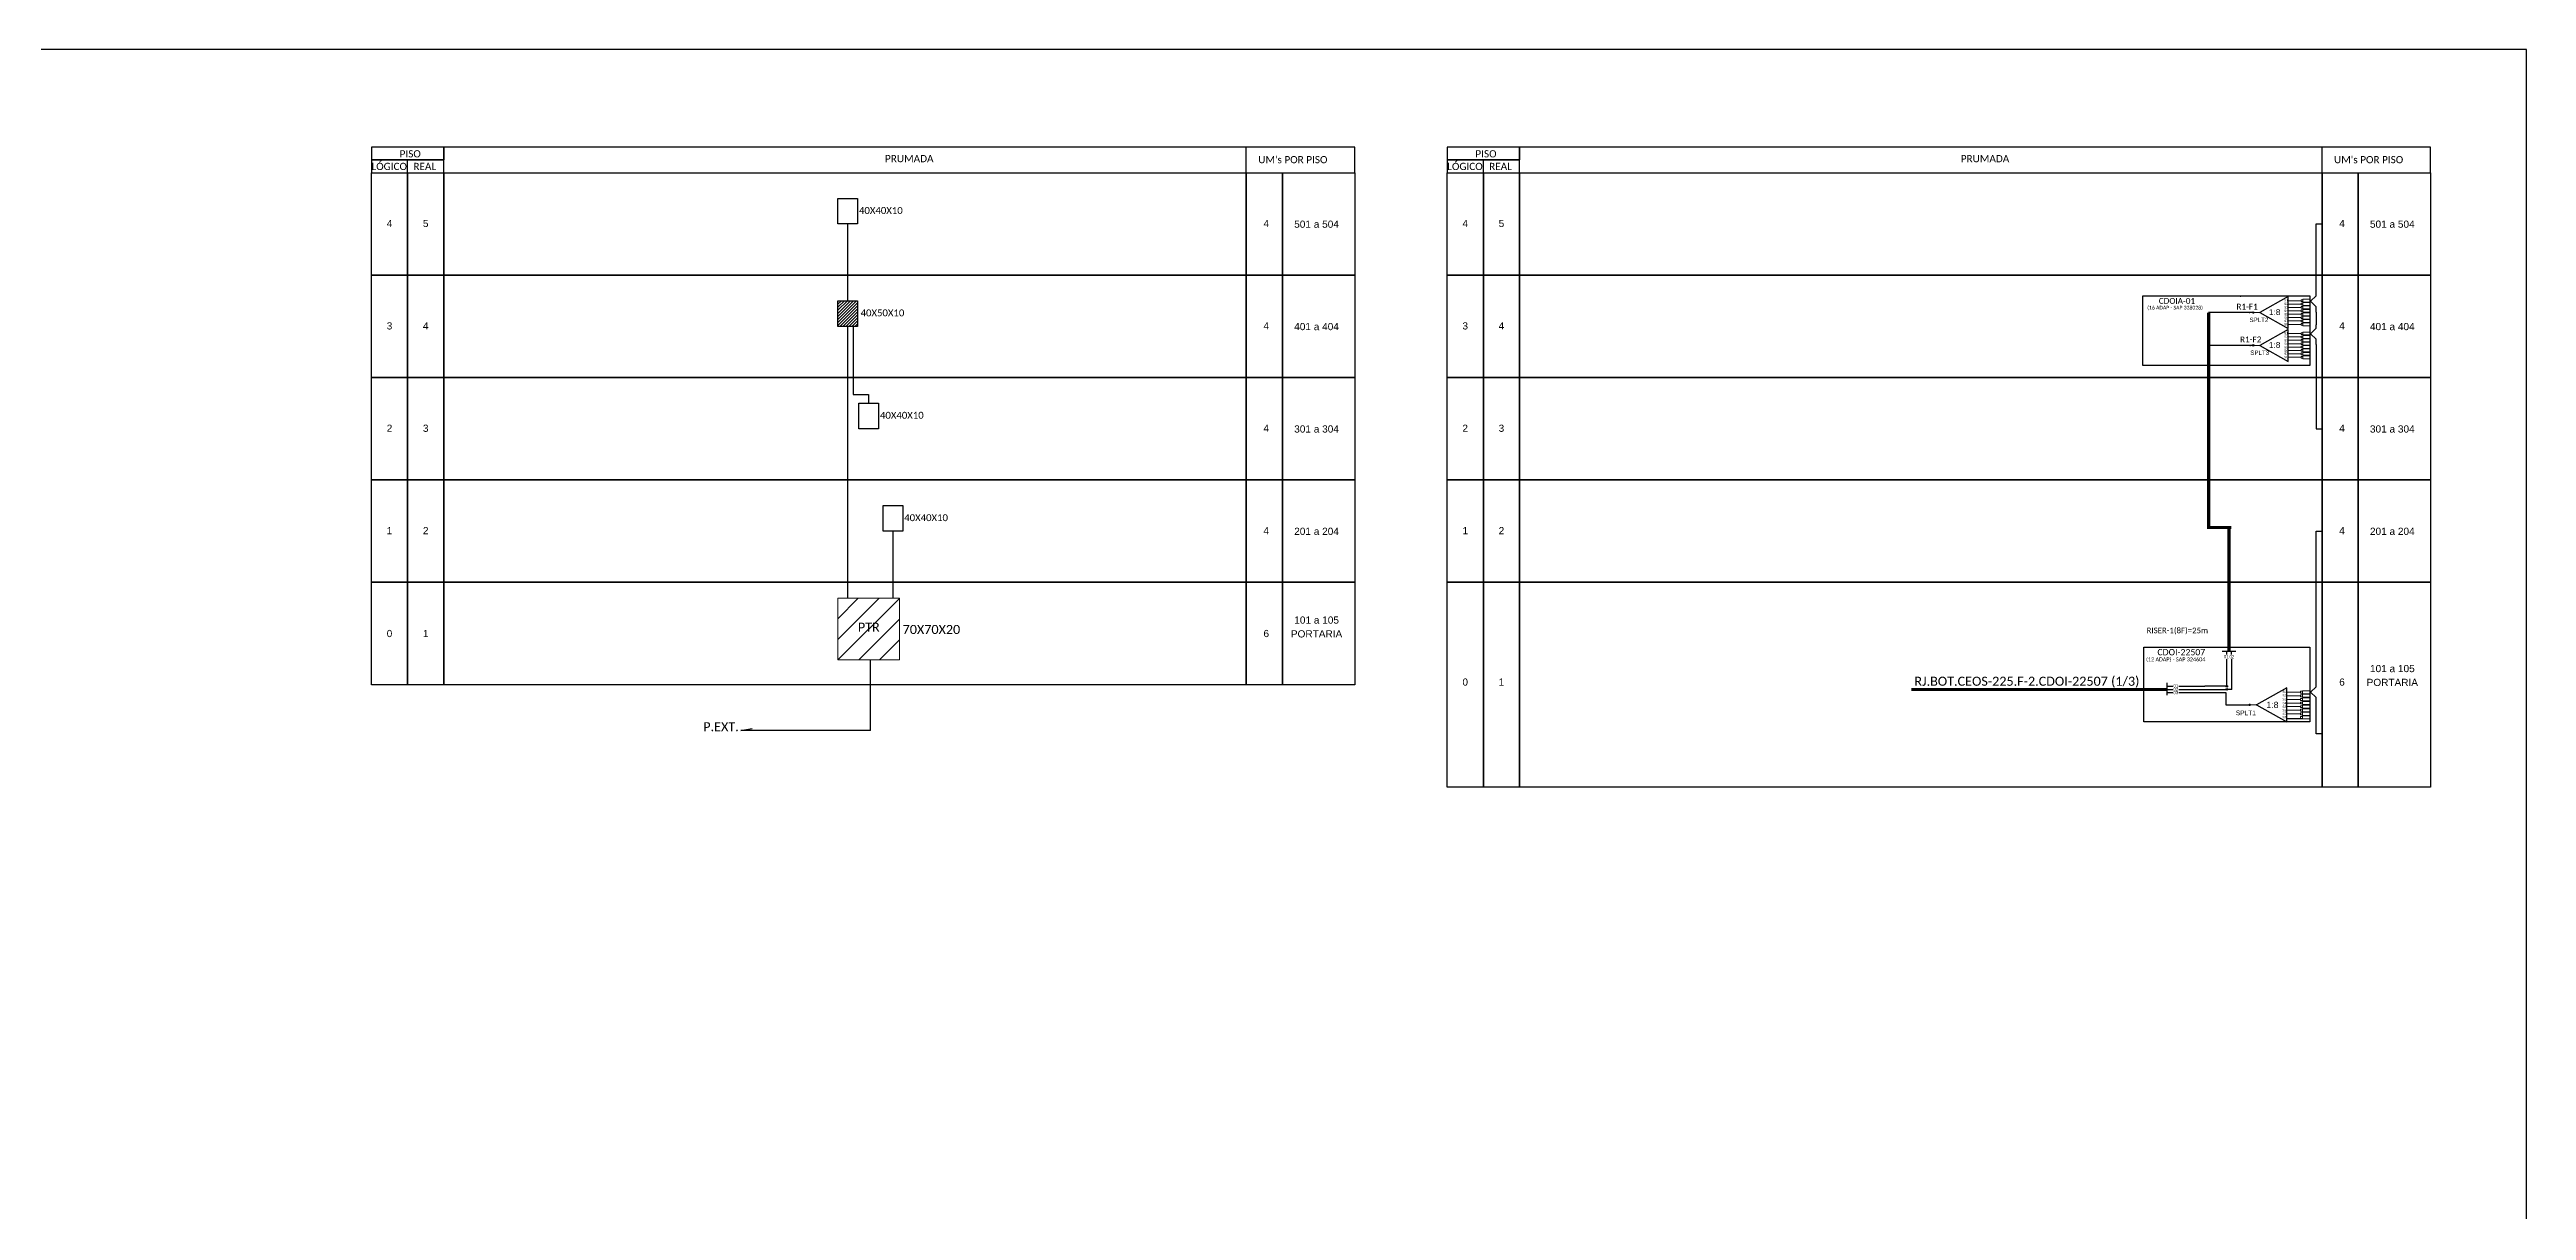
# Model space of a CAD drawing. Header units: metres. Extents: x -8.6 to 50.4, y -1.3 to 40.4.
# Drawn here: x 13.45 to 50.4, y 23.07 to 40.39 of the extents above; entities that cross this region are included whole.
import ezdxf
from ezdxf.enums import TextEntityAlignment as Align

# ---------------------------------------------------------------- set-up
doc = ezdxf.new("R2010")
doc.units = ezdxf.units.M
doc.layers.add('EXTRA', color=50, linetype='Continuous')
doc.styles.add('ARIAL', font='arial.ttf')
doc.styles.add('WMF-Calibri0', font='CALIBRI.TTF')

# ---------------------------------------------------------------- blocks, each defined once
blk = doc.blocks.new('SPLT_1-8_SC-APC')
at = {"color": 1, "lineweight": 0}
blk.add_lwpolyline([(-17.04, -7.55), (-19.26, -7.55)], dxfattribs=at)
at = {"color": 1}
blk.add_lwpolyline([(-7.37, -2.1), (-17.04, -7.55), (-7.37, -13), (-7.37, -2.1)], dxfattribs=at)
at = {"color": 3, "lineweight": 0}
for points in [[(-2.99, -3.51), (-7.37, -3.51)], [(-7.37, -4.66), (-2.99, -4.66)], [(-7.37, -5.82), (-2.99, -5.82)], [(-7.37, -6.97), (-2.99, -6.97)], [(-7.37, -8.12), (-2.99, -8.12)], [(-2.41, -3.02), (-2.41, -4)], [(-2.41, -3.02), (0, -3.02)], [(-2.41, -4), (0, -4)], [(-2.41, -4.17), (-2.41, -5.16)], [(-2.41, -4.17), (0, -4.17)], [(-2.41, -5.16), (0, -5.16)], [(-2.41, -5.32), (-2.41, -6.31)], [(-2.41, -5.32), (0, -5.32)], [(-2.41, -6.31), (0, -6.31)], [(-2.41, -6.48), (-2.41, -7.46)], [(-2.41, -6.48), (0, -6.48)], [(-2.41, -7.46), (0, -7.46)], [(-2.41, -7.63), (-2.41, -8.62)], [(-2.41, -7.63), (0, -7.63)], [(-7.37, -9.28), (-2.99, -9.28)], [(-7.37, -10.43), (-2.99, -10.43)], [(-7.37, -11.58), (-2.99, -11.58)], [(-2.41, -8.62), (0, -8.62)], [(-2.41, -8.78), (-2.41, -9.77)], [(-2.41, -8.78), (0, -8.78)], [(-2.41, -9.77), (0, -9.77)], [(-2.41, -9.94), (-2.41, -10.92)], [(-2.41, -9.94), (0, -9.94)], [(-2.41, -10.92), (0, -10.92)], [(-2.41, -11.09), (-2.41, -12.08)], [(-2.41, -11.09), (0, -11.09)], [(-2.41, -12.08), (0, -12.08)]]:
    blk.add_lwpolyline(points, dxfattribs=at)
for points in [[(-2.99, -3.22), (-2.41, -3.22), (-2.41, -3.8), (-2.99, -3.8)], [(-2.99, -4.38), (-2.41, -4.38), (-2.41, -4.95), (-2.99, -4.95)], [(-2.99, -5.53), (-2.41, -5.53), (-2.41, -6.1), (-2.99, -6.1)], [(-2.99, -6.68), (-2.41, -6.68), (-2.41, -7.26), (-2.99, -7.26)], [(-2.99, -7.84), (-2.41, -7.84), (-2.41, -8.41), (-2.99, -8.41)], [(-2.99, -8.99), (-2.41, -8.99), (-2.41, -9.56), (-2.99, -9.56)], [(-2.99, -10.14), (-2.41, -10.14), (-2.41, -10.72), (-2.99, -10.72)], [(-2.99, -11.3), (-2.41, -11.3), (-2.41, -11.87), (-2.99, -11.87)]]:
    blk.add_lwpolyline(points, close=True, dxfattribs=at)
at = {"color": 1, "style": 'ARIAL'}
for s, height, p in [('1:8', 2, (-13.91, -8.4)), ('S1', 0.75, (-8.74, -3.78)), ('S2', 0.75, (-8.74, -4.97)), ('S3', 0.75, (-8.74, -6.18)), ('S4', 0.75, (-8.74, -7.36)), ('S5', 0.75, (-8.74, -8.57)), ('S6', 0.75, (-8.74, -9.69)), ('S7', 0.75, (-8.74, -10.78)), ('S8', 0.75, (-8.74, -11.9))]:
    blk.add_text(s, height=height, dxfattribs=at).set_placement(p)
blk = doc.blocks.new('SPLITTER_')
blk.add_point((0, 0))
at = {"style": 'ARIAL', "flags": 4}
blk.add_attdef('SPLT', (0, -3.26), '', height=1.5, dxfattribs=at)
blk = doc.blocks.new('A$C415C251F')
at = {"color": 3}
blk.add_point((0, 0), dxfattribs=at)
blk = doc.blocks.new('LEG_CDOIA8_C-SPLT_DIR')
at = {"color": 3}
blk.add_blockref('A$C415C251F', (0, 0), dxfattribs=at)
at = {"color": 1, "style": 'WMF-Calibri0', "flags": 4}
blk.add_attdef('CDO', (-26.84, -2.61), '', height=2, dxfattribs=at)
blk.add_attdef('MODELO', text='', height=1.5, dxfattribs=at).set_placement((-22.23, -4.54), align=Align.CENTER)
at = {"style": 'ARIAL', "flags": 4}
blk.add_attdef('SPLITAGEM', text='', height=1.5, dxfattribs=at).set_placement((-18.36, -12.59), align=Align.CENTER)

msp = doc.modelspace()

# ---------------------------------------------------------------- hatches: boundary and pattern name
h = msp.add_hatch()
h.set_pattern_fill('ANSI31', color=1, scale=0.01, style=0)
h.set_pattern_definition([(45, (-46.865973, 14.128), (-0.02245064, 0.02245064), [])])
h.paths.add_polyline_path([(25.506, 36.644), (25.213, 36.644), (25.213, 36.262), (25.506, 36.262)])
h = msp.add_hatch(color=3)
h.dxf.hatch_style = 1
edge = h.paths.add_edge_path()
edge.add_arc((46.328, 36.468), 0.0112, 0, 360)
h = msp.add_hatch(color=3)
h.dxf.hatch_style = 1
edge = h.paths.add_edge_path()
edge.add_arc((46.328, 35.979), 0.0112, 0, 360)
h = msp.add_hatch(color=3)
h.dxf.hatch_style = 1
edge = h.paths.add_edge_path()
edge.add_arc((45.933, 30.891), 0.012, 0, 360)
h = msp.add_hatch(color=3)
h.dxf.hatch_style = 1
edge = h.paths.add_edge_path()
edge.add_arc((45.933, 30.845), 0.012, 0, 360)
h = msp.add_hatch(color=3)
h.dxf.hatch_style = 1
edge = h.paths.add_edge_path()
edge.add_arc((46.274, 30.615), 0.012, 0, 360)
at = {"layer": 'EXTRA'}
h = msp.add_hatch(dxfattribs=at)
h.set_pattern_fill('ANSI31', color=1, scale=1.7496)
h.set_pattern_definition([(45, (-876.00793, -236.51473), (-0.154644253, 0.154644253), [])])
h.paths.add_polyline_path([(26.133, 32.207), (25.211, 32.207), (25.211, 31.285), (26.133, 31.285)])
h.paths.add_polyline_path([(25.477, 31.672), (25.874, 31.672), (25.874, 31.874), (25.477, 31.874)], flags=24)

# ---------------------------------------------------------------- linework, layer by layer
at = {"color": 5}
for p, q in [((45.933, 31.364), (45.933, 31.369)), ((45.933, 30.891), (45.933, 31.298)), ((46.009, 30.844), (46.009, 31.299))]:
    msp.add_line(p, q, dxfattribs=at)
at = {"color": 3}
for p, q in [((45.039, 30.891), (45.126, 30.891)), ((45.216, 30.891), (45.606, 30.891))]:
    msp.add_line(p, q, dxfattribs=at)
at = {"color": 7}
msp.add_lwpolyline([(-8.635, -1.306), (50.403, -1.306), (50.403, 40.393), (-8.635, 40.393)], close=True, dxfattribs=at)
for points in [[(18.254, 38.745), (19.334, 38.745), (19.334, 38.937), (18.254, 38.937)], [(34.302, 38.745), (35.382, 38.745), (35.382, 38.937), (34.302, 38.937)], [(18.254, 38.553), (19.334, 38.553), (19.334, 38.745), (18.254, 38.745)], [(34.302, 38.553), (35.382, 38.553), (35.382, 38.745), (34.302, 38.745)]]:
    msp.add_lwpolyline(points, close=True)
for points in [[(19.334, 38.553), (32.926, 38.553), (32.926, 38.937), (19.334, 38.937), (19.334, 38.937), (19.334, 38.745)], [(31.306, 38.553), (31.306, 38.937)], [(35.382, 38.553), (48.974, 38.553), (48.974, 38.937), (35.382, 38.937), (35.382, 38.937), (35.382, 38.745)], [(47.354, 38.553), (47.354, 38.937)], [(18.794, 38.553), (18.794, 38.745)], [(34.842, 38.553), (34.842, 38.745)], [(47.265, 36.767), (47.265, 37.79), (47.355, 37.79)], [(45.921, 30.798), (45.921, 30.615), (46.218, 30.615)]]:
    msp.add_lwpolyline(points)
at = {"color": 0}
for points in [[(18.254, 38.553), (18.794, 38.553), (18.794, 37.026), (18.254, 37.026)], [(18.794, 38.553), (19.334, 38.553), (19.334, 37.026), (18.794, 37.026)], [(19.334, 38.553), (31.306, 38.553), (31.306, 37.026), (19.334, 37.026)], [(31.306, 38.553), (31.846, 38.553), (31.846, 37.026), (31.306, 37.026)], [(31.846, 38.553), (32.926, 38.553), (32.926, 37.026), (31.846, 37.026)], [(34.302, 38.553), (34.842, 38.553), (34.842, 37.026), (34.302, 37.026)], [(34.842, 38.553), (35.382, 38.553), (35.382, 37.026), (34.842, 37.026)], [(35.382, 38.553), (47.355, 38.553), (47.355, 37.026), (35.382, 37.026)], [(47.355, 38.553), (47.894, 38.553), (47.894, 37.026), (47.355, 37.026)], [(47.894, 38.553), (48.974, 38.553), (48.974, 37.026), (47.894, 37.026)], [(25.213, 38.171), (25.506, 38.171), (25.506, 37.79), (25.213, 37.79)], [(25.213, 38.171), (25.506, 38.171), (25.506, 37.79), (25.213, 37.79)], [(18.254, 37.026), (18.794, 37.026), (18.794, 35.498), (18.254, 35.498)], [(18.794, 37.026), (19.334, 37.026), (19.334, 35.498), (18.794, 35.498)], [(19.334, 37.026), (31.306, 37.026), (31.306, 35.498), (19.334, 35.498)], [(31.306, 37.026), (31.846, 37.026), (31.846, 35.498), (31.306, 35.498)], [(31.846, 37.026), (32.926, 37.026), (32.926, 35.498), (31.846, 35.498)], [(34.302, 37.026), (34.842, 37.026), (34.842, 35.498), (34.302, 35.498)], [(34.842, 37.026), (35.382, 37.026), (35.382, 35.498), (34.842, 35.498)], [(35.382, 37.026), (47.355, 37.026), (47.355, 35.498), (35.382, 35.498)], [(47.355, 37.026), (47.894, 37.026), (47.894, 35.498), (47.355, 35.498)], [(47.894, 37.026), (48.974, 37.026), (48.974, 35.498), (47.894, 35.498)], [(18.254, 35.498), (18.794, 35.498), (18.794, 33.97), (18.254, 33.97)], [(18.794, 35.498), (19.334, 35.498), (19.334, 33.97), (18.794, 33.97)], [(19.334, 35.498), (31.306, 35.498), (31.306, 33.97), (19.334, 33.97)], [(31.306, 35.498), (31.846, 35.498), (31.846, 33.97), (31.306, 33.97)], [(31.846, 35.498), (32.926, 35.498), (32.926, 33.97), (31.846, 33.97)], [(34.302, 35.498), (34.842, 35.498), (34.842, 33.97), (34.302, 33.97)], [(34.842, 35.498), (35.382, 35.498), (35.382, 33.97), (34.842, 33.97)], [(35.382, 35.498), (47.355, 35.498), (47.355, 33.97), (35.382, 33.97)], [(47.355, 35.498), (47.894, 35.498), (47.894, 33.97), (47.355, 33.97)], [(47.894, 35.498), (48.974, 35.498), (48.974, 33.97), (47.894, 33.97)], [(25.526, 35.116), (25.819, 35.116), (25.819, 34.734), (25.526, 34.734)], [(25.526, 35.116), (25.819, 35.116), (25.819, 34.734), (25.526, 34.734)], [(18.254, 33.97), (18.794, 33.97), (18.794, 32.443), (18.254, 32.443)], [(18.794, 33.97), (19.334, 33.97), (19.334, 32.443), (18.794, 32.443)], [(19.334, 33.97), (31.306, 33.97), (31.306, 32.443), (19.334, 32.443)], [(31.306, 33.97), (31.846, 33.97), (31.846, 32.443), (31.306, 32.443)], [(31.846, 33.97), (32.926, 33.97), (32.926, 32.443), (31.846, 32.443)], [(34.302, 33.97), (34.842, 33.97), (34.842, 32.443), (34.302, 32.443)], [(34.842, 33.97), (35.382, 33.97), (35.382, 32.443), (34.842, 32.443)], [(35.382, 33.97), (47.355, 33.97), (47.355, 32.443), (35.382, 32.443)], [(47.355, 33.97), (47.894, 33.97), (47.894, 32.443), (47.355, 32.443)], [(47.894, 33.97), (48.974, 33.97), (48.974, 32.443), (47.894, 32.443)], [(25.888, 33.588), (26.181, 33.588), (26.181, 33.206), (25.888, 33.206)], [(25.888, 33.588), (26.181, 33.588), (26.181, 33.206), (25.888, 33.206)], [(18.254, 32.443), (18.794, 32.443), (18.794, 30.915), (18.254, 30.915)], [(18.794, 32.443), (19.334, 32.443), (19.334, 30.915), (18.794, 30.915)], [(19.334, 32.443), (31.306, 32.443), (31.306, 30.915), (19.334, 30.915)], [(31.306, 32.443), (31.846, 32.443), (31.846, 30.915), (31.306, 30.915)], [(31.846, 32.443), (32.926, 32.443), (32.926, 30.915), (31.846, 30.915)], [(34.302, 32.443), (34.842, 32.443), (34.842, 29.387), (34.302, 29.387)], [(34.842, 32.443), (35.382, 32.443), (35.382, 29.387), (34.842, 29.387)], [(35.382, 32.443), (47.355, 32.443), (47.355, 29.387), (35.382, 29.387)], [(47.355, 32.443), (47.894, 32.443), (47.894, 29.387), (47.355, 29.387)], [(47.894, 32.443), (48.974, 32.443), (48.974, 29.387), (47.894, 29.387)]]:
    msp.add_lwpolyline(points, close=True, dxfattribs=at)
at = {"color": 3}
for points in [[(25.36, 36.644), (25.36, 37.79)], [(47.265, 36.5), (47.265, 36.555), (47.181, 36.637), (47.265, 36.718), (47.265, 36.767)], [(25.36, 32.207), (25.36, 36.262)], [(25.443, 36.262), (25.443, 35.247), (25.672, 35.247), (25.672, 35.116)], [(47.265, 36.016), (47.265, 36.072), (47.181, 36.153), (47.265, 36.235), (47.265, 36.284)], [(47.265, 36.476), (47.265, 36.5)], [(47.265, 36.476), (47.265, 36.284)], [(47.265, 35.992), (47.265, 36.016)], [(47.265, 35.992), (47.265, 34.734), (47.355, 34.734)], [(26.034, 33.206), (26.034, 32.207)], [(47.265, 31.45), (47.265, 33.206), (47.355, 33.206)], [(47.355, 30.18), (47.265, 30.181), (47.265, 30.722), (47.181, 30.804), (47.265, 30.885), (47.265, 31.45)], [(47.355, 31.449), (47.355, 31.449)], [(25.699, 30.232), (25.699, 31.285)], [(45.933, 30.891), (45.606, 30.891)], [(47.06, 30.404), (46.828, 30.404)], [(25.699, 30.232), (23.763, 30.232), (23.934, 30.264)]]:
    msp.add_lwpolyline(points, dxfattribs=at)
at = {"color": 1}
for points in [[(25.213, 36.644), (25.506, 36.644), (25.506, 36.262), (25.213, 36.262)], [(25.213, 36.644), (25.506, 36.644), (25.506, 36.262), (25.213, 36.262)], [(44.68, 36.719), (47.172, 36.719), (47.172, 35.676), (44.68, 35.676)], [(44.693, 31.476), (47.172, 31.476), (47.172, 30.361), (44.693, 30.361)]]:
    msp.add_lwpolyline(points, close=True, dxfattribs=at)
at = {"color": 5, "const_width": 0.0467}
for points in [[(45.662, 36.468), (45.662, 33.262), (46.003, 33.262)], [(45.966, 31.418), (45.966, 33.262)]]:
    msp.add_lwpolyline(points, dxfattribs=at)
at = {"color": 5}
for points in [[(46.328, 36.468), (45.662, 36.468)], [(46.328, 35.979), (45.662, 35.979)], [(45.862, 31.418), (46.004, 31.418)], [(45.933, 31.364), (45.933, 31.418)], [(46.005, 31.364), (46.005, 31.418)], [(46.005, 31.418), (46.066, 31.418)], [(46.009, 30.844), (45.945, 30.844)]]:
    msp.add_lwpolyline(points, dxfattribs=at)
at = {"color": 10, "lineweight": 0}
msp.add_lwpolyline([(25.211, 32.207), (26.133, 32.207), (26.133, 31.285), (25.211, 31.285)], close=True, dxfattribs=at)
at = {"color": 1, "const_width": 0.0467}
msp.add_lwpolyline([(41.227, 30.845), (45.039, 30.845)], dxfattribs=at)
at = {"color": 1}
for points in [[(45.039, 30.944), (45.039, 30.759)], [(46.828, 30.869), (46.377, 30.615), (46.828, 30.361), (46.828, 30.869)]]:
    msp.add_lwpolyline(points, dxfattribs=at)
at = {"color": 2}
for points in [[(45.039, 30.845), (45.126, 30.845)], [(45.216, 30.845), (45.921, 30.845)]]:
    msp.add_lwpolyline(points, dxfattribs=at)
at = {"color": 7}
for points in [[(45.039, 30.798), (45.126, 30.798)], [(45.216, 30.798), (45.921, 30.798)], [(46.218, 30.615), (46.274, 30.615)]]:
    msp.add_lwpolyline(points, dxfattribs=at)
at = {"color": 3, "lineweight": 0}
for points in [[(47.033, 30.803), (46.828, 30.803)], [(46.828, 30.75), (47.033, 30.75)], [(46.828, 30.696), (47.033, 30.696)], [(47.06, 30.826), (47.06, 30.78)], [(47.06, 30.826), (47.172, 30.826)], [(47.06, 30.78), (47.172, 30.78)], [(47.06, 30.773), (47.06, 30.727)], [(47.06, 30.773), (47.172, 30.773)], [(47.06, 30.727), (47.172, 30.727)], [(47.06, 30.719), (47.06, 30.673)], [(47.06, 30.719), (47.172, 30.719)], [(47.06, 30.673), (47.172, 30.673)], [(46.828, 30.642), (47.033, 30.642)], [(46.828, 30.588), (47.033, 30.588)], [(46.828, 30.534), (47.033, 30.534)], [(46.828, 30.481), (47.033, 30.481)], [(47.06, 30.665), (47.06, 30.619)], [(47.06, 30.665), (47.172, 30.665)], [(47.06, 30.619), (47.172, 30.619)], [(47.06, 30.611), (47.06, 30.565)], [(47.06, 30.611), (47.172, 30.611)], [(47.06, 30.565), (47.172, 30.565)], [(47.06, 30.557), (47.06, 30.511)], [(47.06, 30.557), (47.172, 30.557)], [(47.06, 30.511), (47.172, 30.511)], [(47.06, 30.504), (47.06, 30.458)], [(47.06, 30.504), (47.172, 30.504)], [(47.06, 30.458), (47.172, 30.458)], [(47.06, 30.45), (47.06, 30.404)], [(47.06, 30.45), (47.172, 30.45)], [(47.06, 30.404), (47.172, 30.404)]]:
    msp.add_lwpolyline(points, dxfattribs=at)
for points in [[(47.033, 30.817), (47.06, 30.817), (47.06, 30.79), (47.033, 30.79)], [(47.033, 30.763), (47.06, 30.763), (47.06, 30.736), (47.033, 30.736)], [(47.033, 30.709), (47.06, 30.709), (47.06, 30.682), (47.033, 30.682)], [(47.033, 30.655), (47.06, 30.655), (47.06, 30.629), (47.033, 30.629)], [(47.033, 30.602), (47.06, 30.602), (47.06, 30.575), (47.033, 30.575)], [(47.033, 30.548), (47.06, 30.548), (47.06, 30.521), (47.033, 30.521)], [(47.033, 30.494), (47.06, 30.494), (47.06, 30.467), (47.033, 30.467)], [(47.033, 30.44), (47.06, 30.44), (47.06, 30.413), (47.033, 30.413)]]:
    msp.add_lwpolyline(points, close=True, dxfattribs=at)
at = {"color": 1, "lineweight": 0}
msp.add_lwpolyline([(46.377, 30.615), (46.274, 30.615)], dxfattribs=at)
at = {"color": 3}
for centre, radius in [((46.328, 36.468), 0.0112), ((46.328, 35.979), 0.0112), ((45.933, 30.891), 0.012), ((45.933, 30.845), 0.012), ((46.274, 30.615), 0.012)]:
    msp.add_circle(centre, radius, dxfattribs=at)
msp.add_point((46.377, 30.615))

# ---------------------------------------------------------------- block references
ref = msp.add_blockref('LEG_CDOIA8_C-SPLT_DIR', (46.135, 36.713), dxfattribs=dict(at, xscale=0.04380480000000001, yscale=0.04380480000000001, zscale=0.04380480000000001))
ref.add_attrib('CDO', 'CDOIA-01', (44.919, 36.598), dxfattribs={"color": 1, "height": 0.0876, "style": 'WMF-Calibri0'})
ref.add_attrib('MODELO', '(16 ADAP - SAP 328028)', dxfattribs={"color": 1, "height": 0.05476, "style": 'WMF-Calibri0'}).set_placement((45.161, 36.514), align=Align.CENTER)
at = {"color": 3, "xscale": 0.04380480000000001, "yscale": 0.04380480000000001, "zscale": 0.04380480000000001}
for p in [(47.172, 36.799), (47.172, 36.309)]:
    msp.add_blockref('SPLT_1-8_SC-APC', p, dxfattribs=at)
at = {"color": 5}
ref = msp.add_blockref('SPLITTER_', (46.273, 36.468), dxfattribs=dict(at, xscale=0.04380480000000001, yscale=0.04380480000000001, zscale=0.04380480000000001))
ref.add_attrib('SPLT', 'SPLT2', (46.273, 36.326), dxfattribs={"height": 0.0657, "style": 'ARIAL'})
ref = msp.add_blockref('SPLITTER_', (46.284, 35.979), dxfattribs=dict(xscale=0.04380480000000001, yscale=0.04380480000000001, zscale=0.04380480000000001))
ref.add_attrib('SPLT', 'SPLT3', (46.284, 35.836), dxfattribs={"height": 0.0657, "style": 'ARIAL'})

# ---------------------------------------------------------------- texts
at = {"style": 'WMF-Calibri0'}
for s, height, p in [('     PISO', 0.1073, (18.486, 38.783)), ('PRUMADA', 0.1073, (25.916, 38.711)), ("UM's POR PISO", 0.10731, (31.484, 38.696)), ('     PISO', 0.1073, (34.534, 38.783)), ('PRUMADA', 0.1073, (41.964, 38.711)), ("UM's POR PISO", 0.10731, (47.533, 38.696)), ('  LÓGICO', 0.1073, (18.18, 38.595)), ('    REAL', 0.1073, (18.729, 38.595)), ('  LÓGICO', 0.1073, (34.228, 38.595)), ('    REAL', 0.1073, (34.777, 38.595)), ('40X40X10', 0.1026, (25.528, 37.94)), ('40X50X10', 0.1026, (25.552, 36.412)), ('40X40X10', 0.1026, (25.841, 34.884)), ('40X40X10', 0.1026, (26.203, 33.356))]:
    msp.add_text(s, height=height, dxfattribs=at).set_placement(p)
at = {"color": 0, "style": 'ARIAL'}
for s, height, p in [('4', 0.107, (18.524, 37.797)), ('5', 0.107, (19.064, 37.797)), ('4', 0.107, (31.604, 37.797)), ('501 a 504', 0.1073, (32.354, 37.787)), ('4', 0.107, (34.572, 37.797)), ('5', 0.107, (35.112, 37.797)), ('4', 0.107, (47.652, 37.797)), ('501 a 504', 0.1073, (48.402, 37.787)), ('3', 0.107, (18.524, 36.269)), ('4', 0.107, (19.064, 36.269)), ('4', 0.107, (31.604, 36.27)), ('401 a 404', 0.1073, (32.354, 36.259)), ('3', 0.107, (34.572, 36.269)), ('4', 0.107, (35.112, 36.269)), ('4', 0.107, (47.652, 36.27)), ('401 a 404', 0.1073, (48.402, 36.259)), ('2', 0.107, (18.524, 34.742)), ('3', 0.107, (19.064, 34.742)), ('4', 0.107, (31.604, 34.742)), ('301 a 304', 0.1073, (32.354, 34.731)), ('2', 0.107, (34.572, 34.742)), ('3', 0.107, (35.112, 34.742)), ('4', 0.107, (47.652, 34.742)), ('301 a 304', 0.1073, (48.402, 34.731)), ('1', 0.107, (18.524, 33.214)), ('2', 0.107, (19.064, 33.214)), ('4', 0.107, (31.604, 33.214)), ('201 a 204', 0.1073, (32.354, 33.204)), ('1', 0.107, (34.572, 33.214)), ('2', 0.107, (35.112, 33.214)), ('4', 0.107, (47.652, 33.214)), ('201 a 204', 0.1073, (48.402, 33.204)), ('101 a 105', 0.1073, (32.355, 31.88)), ('0', 0.107, (18.524, 31.679)), ('1', 0.107, (19.064, 31.679)), ('6', 0.107, (31.604, 31.679)), ('PORTARIA', 0.1073, (32.354, 31.674)), ('101 a 105', 0.1073, (48.403, 31.156)), ('0', 0.107, (34.572, 30.955)), ('1', 0.107, (35.112, 30.955)), ('6', 0.107, (47.652, 30.955)), ('PORTARIA', 0.1073, (48.402, 30.95))]:
    msp.add_text(s, height=height, dxfattribs=at).set_placement(p, align=Align.MIDDLE_CENTER)
at = {"color": 5, "style": 'WMF-Calibri0'}
for s, height, p in [('R1-F1', 0.0876, (46.077, 36.513)), ('R1-F2', 0.0876, (46.131, 36.023)), ('RISER-1(8F)=25m', 0.08424, (44.737, 31.683))]:
    msp.add_text(s, height=height, dxfattribs=at).set_placement(p)
at = {"color": 0, "style": 'WMF-Calibri0'}
for s, p in [('PTR', (25.511, 31.706)), ('70X70X20', (26.179, 31.672)), ('P.EXT.', (23.205, 30.221))]:
    msp.add_text(s, height=0.1351, dxfattribs=at).set_placement(p)
at = {"color": 1}
for s, height, style, p in [('CDOI-22507', 0.0933, 'WMF-Calibri0', (44.898, 31.354)), ('S1', 0.035, 'ARIAL', (46.764, 30.791)), ('S2', 0.035, 'ARIAL', (46.764, 30.735)), ('S3', 0.035, 'ARIAL', (46.764, 30.679)), ('1:8', 0.0933, 'ARIAL', (46.523, 30.567)), ('S4', 0.035, 'ARIAL', (46.764, 30.624)), ('S5', 0.035, 'ARIAL', (46.764, 30.567)), ('S6', 0.035, 'ARIAL', (46.764, 30.515)), ('S7', 0.035, 'ARIAL', (46.764, 30.464)), ('S8', 0.035, 'ARIAL', (46.764, 30.412))]:
    msp.add_text(s, height=height, dxfattribs=dict(at, style=style)).set_placement(p)
at = {"color": 1, "style": 'WMF-Calibri0'}
msp.add_text('RJ.BOT.CEOS-225.F-2.CDOI-22507 (1/3)', height=0.13507, dxfattribs=at).set_placement((42.951, 30.967, 0.093), align=Align.MIDDLE_CENTER)
msp.add_text('(12 ADAP) - SAP 324604', height=0.05832, dxfattribs=at).set_placement((45.171, 31.264), align=Align.CENTER)
at = {"style": 'ARIAL'}
for s, p in [('01', (45.926, 31.334)), ('02', (46.009, 31.334)), ('02', (45.172, 30.847)), ('03', (45.172, 30.797)), ('01', (45.173, 30.898))]:
    msp.add_text(s, height=0.0467, dxfattribs=at).set_placement(p, align=Align.MIDDLE_CENTER)
msp.add_text('SPLT1', height=0.07, dxfattribs=at).set_placement((46.218, 30.46), align=Align.CENTER)

doc.saveas('drawing.dxf')
